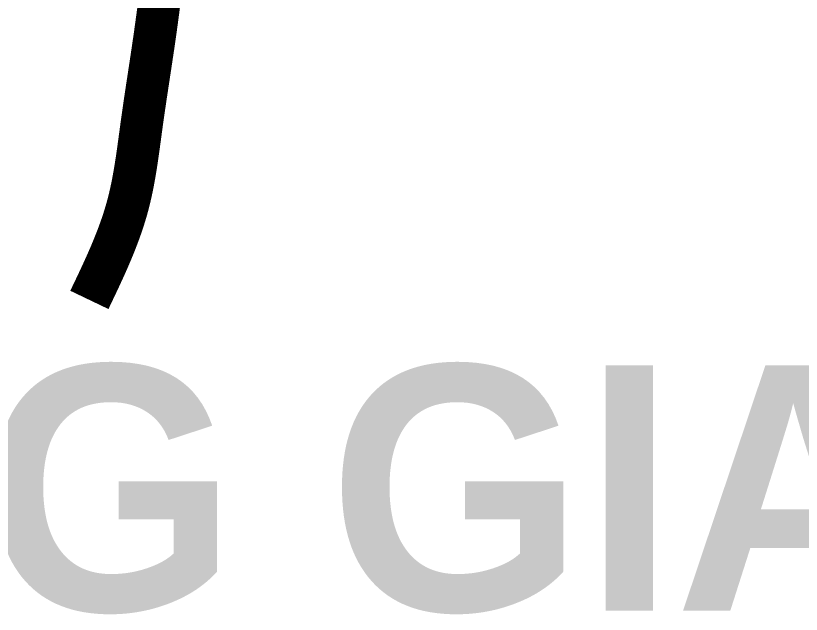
# Model space of a CAD drawing. Header units: millimetres. Extents: x -85362 to 12792, y -54701 to -36522.
# Drawn here: x -39577.2 to -39292.1, y -45552.9 to -45335.7 of the extents above; entities that cross this region are included whole.
import ezdxf
from ezdxf.enums import TextEntityAlignment as Align

# ---------------------------------------------------------------- set-up
doc = ezdxf.new("R2010")
doc.units = ezdxf.units.MM
doc.header["$MEASUREMENT"] = 0
for name, color, linetype, lineweight in [('LC ISO', 153, 'Continuous', 13), ('LC Net thay', 7, 'Continuous', 25), ('LC Text1', 3, 'Continuous', 20)]:
    doc.layers.add(name, color=color, linetype=linetype, lineweight=lineweight)
doc.styles.add('Khungten', font='', dxfattribs={"width": 0.9, "height": 5000})
doc.styles.add('Title', font='', dxfattribs={"width": 0.8})
doc.styles.add('VNAVANTH', font='', dxfattribs={"width": 0.6})
doc.styles.get('Khungten').set_extended_font_data('.VnAvantH')
doc.styles.get('Title').set_extended_font_data('.VnBlackH')
doc.styles.get('VNAVANTH').set_extended_font_data('.VnAvantH', bold=True)

# ---------------------------------------------------------------- blocks, each defined once
blk = doc.blocks.new('Mr. Giang')
at = {"layer": 'LC ISO', "const_width": 50}
blk.add_lwpolyline([(3328.62, -112.62), (3328.39, -114.43), (3328.16, -116.25), (3327.93, -118.07), (3327.7, -119.88), (3327.47, -121.7), (3327.23, -123.52), (3327, -125.33), (3326.76, -127.15), (3326.53, -128.96), (3326.29, -130.78), (3326.05, -132.59), (3325.81, -134.41), (3325.57, -136.22), (3325.33, -138.04), (3325.09, -139.85), (3324.84, -141.67), (3324.6, -143.48), (3324.35, -145.29), (3324.11, -147.11), (3323.86, -148.92), (3323.61, -150.73), (3323.36, -152.55), (3323.11, -154.36), (3322.85, -156.17), (3322.6, -157.98), (3322.34, -159.8), (3322.18, -160.94), (3321.83, -163.42), (3321.57, -165.23), (3321.31, -167.04), (3321.05, -168.85), (3320.78, -170.66), (3320.52, -172.47), (3320.25, -174.28), (3319.99, -176.09), (3319.72, -177.9), (3319.45, -179.71), (3319.18, -181.52), (3318.91, -183.33), (3318.64, -185.14), (3318.37, -186.95), (3318.1, -188.76), (3317.83, -190.57), (3317.56, -192.38), (3317.28, -194.19), (3317.01, -196), (3316.73, -197.81), (3316.46, -199.62), (3316.19, -201.43), (3315.91, -203.24), (3315.64, -205.05), (3315.36, -206.86), (3315.09, -208.67), (3314.81, -210.48), (3314.54, -212.29), (3314.26, -214.1), (3313.99, -215.91), (3313.71, -217.72), (3313.44, -219.53), (3313.16, -221.34), (3312.89, -223.15), (3312.61, -224.97), (3312.34, -226.78), (3312.07, -228.59), (3311.8, -230.4), (3311.52, -232.21), (3311.25, -234.03), (3310.98, -235.84), (3310.71, -237.65), (3310.44, -239.47), (3310.17, -241.28), (3309.91, -243.1), (3309.64, -244.91), (3309.38, -246.73), (3309.11, -248.54), (3308.85, -250.36), (3308.59, -252.18), (3308.32, -253.99), (3308.06, -255.81), (3307.81, -257.63), (3307.55, -259.45), (3307.29, -261.27), (3307.04, -263.09), (3306.78, -264.91), (3306.54, -266.68), (3306.28, -268.55), (3306.03, -270.37), (3305.79, -272.19), (3305.54, -274.01), (3305.29, -275.84), (3305.05, -277.66), (3304.8, -279.48), (3304.56, -281.31), (3304.31, -283.13), (3304.06, -284.95), (3303.82, -286.78), (3303.57, -288.6), (3303.32, -290.42), (3303.07, -292.25), (3302.82, -294.07), (3302.57, -295.89), (3302.31, -297.71), (3302.06, -299.53), (3301.8, -301.35), (3301.54, -303.17), (3301.27, -304.99), (3301.01, -306.81), (3300.74, -308.63), (3300.46, -310.44), (3300.18, -312.26), (3299.9, -314.07), (3299.62, -315.89), (3299.33, -317.7), (3299.04, -319.51), (3298.74, -321.32), (3298.43, -323.13), (3298.13, -324.93), (3297.81, -326.74), (3297.49, -328.54), (3297.17, -330.35), (3296.84, -332.15), (3296.5, -333.95), (3296.16, -335.74), (3295.81, -337.54), (3295.45, -339.33), (3295.09, -341.12), (3294.72, -342.91), (3294.34, -344.7), (3293.96, -346.48), (3293.56, -348.27), (3293.16, -350.05), (3292.75, -351.83), (3292.33, -353.6), (3291.91, -355.37), (3291.47, -357.14), (3291.02, -358.91), (3290.57, -360.68), (3290.11, -362.44), (3289.8, -363.58), (3289.15, -365.96), (3288.66, -367.71), (3288.15, -369.46), (3287.64, -371.21), (3287.12, -372.96), (3286.59, -374.7), (3286.05, -376.44), (3285.5, -378.18), (3284.95, -379.91), (3284.38, -381.65), (3283.81, -383.38), (3283.22, -385.11), (3282.64, -386.83), (3282.04, -388.56), (3281.43, -390.28), (3280.82, -392), (3280.2, -393.71), (3279.57, -395.43), (3278.94, -397.14), (3278.29, -398.85), (3277.65, -400.56), (3276.99, -402.27), (3276.33, -403.97), (3275.66, -405.68), (3274.99, -407.38), (3274.31, -409.08), (3273.62, -410.78), (3272.93, -412.47), (3272.23, -414.17), (3271.53, -415.86), (3270.82, -417.55), (3270.11, -419.24), (3269.39, -420.93), (3268.66, -422.62), (3267.94, -424.31), (3267.2, -425.99), (3266.47, -427.68), (3265.72, -429.36), (3264.98, -431.04), (3264.23, -432.72), (3263.48, -434.4), (3262.72, -436.08), (3261.96, -437.75), (3261.2, -439.43), (3260.43, -441.1), (3259.66, -442.78), (3258.89, -444.45), (3258.11, -446.12), (3257.33, -447.79), (3256.55, -449.47), (3255.77, -451.14), (3254.99, -452.81), (3254.2, -454.48), (3253.41, -456.14), (3252.62, -457.81), (3251.83, -459.48), (3251.04, -461.15), (3250.24, -462.81), (3249.45, -464.48), (3248.65, -466.15), (3247.85, -467.81), (3247.06, -469.48), (3246.26, -471.15), (3245.46, -472.81), (3244.66, -474.48)], dxfattribs=at)
blk = doc.blocks.new('lcdi fix')
at = {"layer": 'LC ISO', "xscale": 0.5517597207315703, "yscale": 0.5517597207315703, "zscale": 0.5517597207315703}
blk.add_blockref('Mr. Giang', (37341.12, -913.19), dxfattribs=at)
at = {"color": 7, "style": 'VNAVANTH'}
blk.add_text('ths. bïi tr\xadêng giang', height=159.9999, dxfattribs=at).set_placement((38637.86, -1377.73), align=Align.CENTER)
at = {"color": 7, "style": 'Khungten', "width": 0.8}
for tag, p in [('REVISION', (39498.75, -10746.3)), ('NGAYHT', (39546.07, -11609.37))]:
    blk.add_attdef(tag, text='', height=200, dxfattribs=at).set_placement(p, align=Align.CENTER)
at = {"layer": 'LC Text1', "style": 'Title', "width": 1.485915}
for tag, p, p2 in [('TENBANVE1', (36912.66, -8885.76), (40339.14, -8885.76)), ('TENBANVE2', (36912.66, -9562.47), (40339.14, -9562.47))]:
    blk.add_attdef(tag, text='', height=250, dxfattribs=at).set_placement(p, p2, align=Align.FIT)
at = {"layer": 'LC Text1', "style": 'Title', "width": 0.7}
blk.add_attdef('SOBANVE', text='', height=250, dxfattribs=at).set_placement((39561.98, -13896.18), align=Align.CENTER)

msp = doc.modelspace()

# ---------------------------------------------------------------- block references
at = {"layer": 'LC Net thay', "xscale": 0.5564333287421314, "yscale": 0.5564333287421314, "zscale": 0.5564333287421314}
msp.add_blockref('lcdi fix', (-61324.49, -44785.01), dxfattribs=at)

doc.saveas('drawing.dxf')
